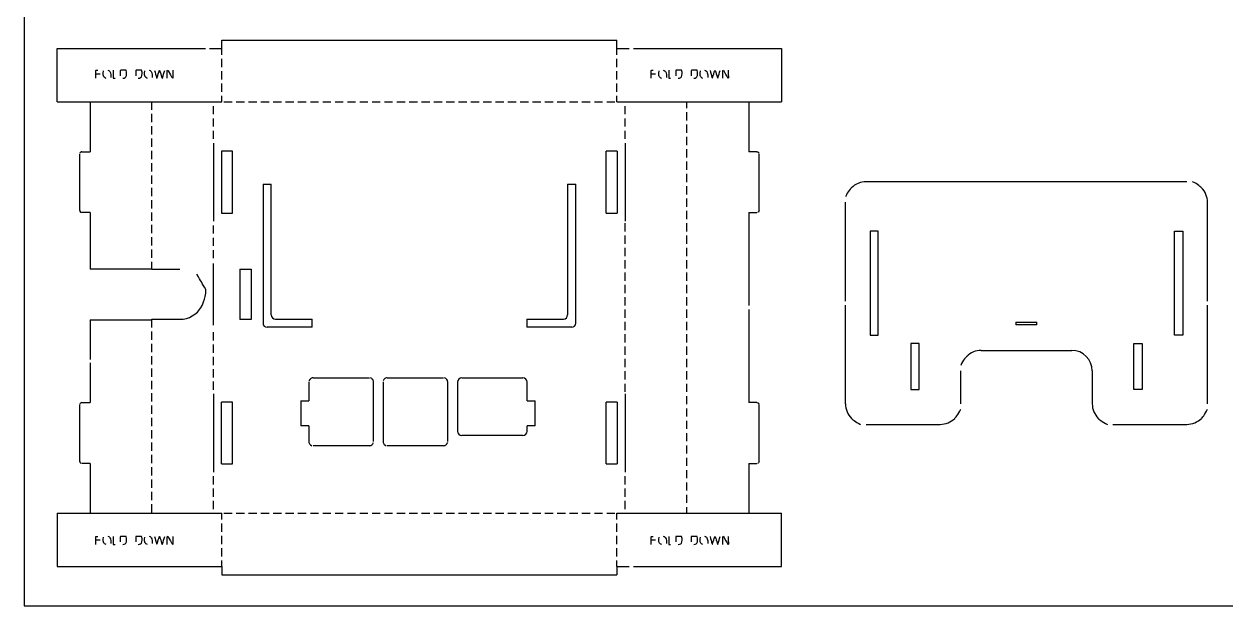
# Model space of a CAD drawing. Extents: x 13 to 1284, y 8 to 852.
# Drawn here: x 13 to 841, y 8 to 409 of the extents above; entities that cross this region are included whole.
import ezdxf

# ---------------------------------------------------------------- set-up
doc = ezdxf.new("R2010")
doc.units = 0
doc.layers.add('Layer_2', color=7, linetype='CONTINUOUS')

msp = doc.modelspace()

# ---------------------------------------------------------------- linework, layer by layer
at = {"layer": 'Layer_2', "color": 1}
msp.add_lwpolyline([(13.025664, 7.539814), (1284.21456, 7.539814), (1284.21456, 852.43281), (13.025664, 852.43281), (13.025664, 7.539814), (13.025664, 7.539814), (13.025664, 7.539814), (13.025664, 7.539814), (13.025664, 7.539814), (13.025664, 7.539814), (13.025664, 7.539814)], close=True, dxfattribs=at)
for points in [[(149.285808, 391.78199), (149.285808, 397.479718)], [(149.285808, 397.479718), (421.3548, 397.479718)], [(421.3548, 391.796182), (421.3548, 397.479718)], [(35.899992, 391.78199), (137.947176, 391.78199)], [(35.899992, 354.960046), (35.899992, 391.78199)], [(140.781888, 391.78199), (149.285808, 391.78199)], [(149.285808, 387.544286), (149.285808, 391.78199)], [(421.3548, 387.544286), (421.3548, 391.78199)], [(421.3548, 391.78199), (429.85872, 391.78199)], [(432.69336, 391.78199), (534.740616, 391.78199)], [(534.740616, 391.78199), (534.740616, 354.960046)], [(149.285808, 379.040374), (149.285808, 384.709654)], [(421.3548, 379.040374), (421.3548, 384.709654)], [(111.663216, 371.351846), (111.621856, 376.353614)], [(149.285808, 370.53631), (149.285808, 376.20559)], [(421.3548, 370.53631), (421.3548, 376.20559)], [(494.23752, 371.351846), (494.19616, 376.353614)], [(149.285808, 362.03239), (149.285808, 367.701662)], [(421.3548, 362.03239), (421.3548, 367.701662)], [(149.285808, 354.960046), (149.285808, 359.197742)], [(421.3548, 354.960046), (421.3548, 359.197742)], [(35.899992, 354.960046), (149.285808, 354.960046)], [(58.492152, 354.960046), (58.492152, 320.660758)], [(101.011752, 349.65523), (101.011752, 354.960046)], [(101.096496, 354.960046), (101.068416, 354.960046)], [(143.58816, 346.456054), (143.58816, 352.125398)], [(150.67476, 354.960046), (156.34404, 354.960046)], [(159.17868, 354.960046), (164.84796, 354.960046)], [(167.682672, 354.960046), (173.351952, 354.960046)], [(176.186592, 354.960046), (181.855872, 354.960046)], [(184.690512, 354.960046), (190.359792, 354.960046)], [(193.194432, 354.960046), (198.863712, 354.960046)], [(201.698352, 354.960046), (207.367704, 354.960046)], [(210.202344, 354.960046), (215.871624, 354.960046)], [(218.706264, 354.960046), (224.375544, 354.960046)], [(227.210184, 354.960046), (232.879464, 354.960046)], [(235.714104, 354.960046), (241.383456, 354.960046)], [(244.218096, 354.960046), (249.887376, 354.960046)], [(252.722016, 354.960046), (258.391296, 354.960046)], [(261.225936, 354.960046), (266.895216, 354.960046)], [(269.729856, 354.960046), (275.399208, 354.960046)], [(278.233848, 354.960046), (283.903128, 354.960046)], [(286.737768, 354.960046), (292.407048, 354.960046)], [(295.241688, 354.960046), (300.910968, 354.960046)], [(303.745608, 354.960046), (309.414888, 354.960046)], [(312.2496, 354.960046), (317.91888, 354.960046)], [(320.75352, 354.960046), (326.4228, 354.960046)], [(329.25744, 354.960046), (334.92672, 354.960046)], [(337.76136, 354.960046), (343.43064, 354.960046)], [(346.265352, 354.960046), (351.934632, 354.960046)], [(354.769272, 354.960046), (360.438552, 354.960046)], [(363.273192, 354.960046), (368.942472, 354.960046)], [(371.777112, 354.960046), (377.446392, 354.960046)], [(380.281032, 354.960046), (385.950384, 354.960046)], [(388.785024, 354.960046), (394.454304, 354.960046)], [(397.288944, 354.960046), (402.958224, 354.960046)], [(405.792864, 354.960046), (411.462144, 354.960046)], [(414.296784, 354.960046), (419.966136, 354.960046)], [(421.3548, 354.960046), (534.740616, 354.960046)], [(427.052736, 346.456054), (427.052736, 352.125398)], [(469.515744, 354.960046), (469.544144, 354.960046)], [(469.600488, 350.708006), (469.600488, 354.960046)], [(469.600488, 342.204094), (469.600488, 347.873374)], [(512.12016, 354.960046), (512.12016, 320.660758)], [(101.011752, 341.151302), (101.011752, 346.820582)], [(143.58816, 337.952126), (143.58816, 343.621406)], [(427.052736, 337.952126), (427.052736, 343.621406)], [(101.011752, 332.647382), (101.011752, 338.31667)], [(143.58816, 329.448206), (143.58816, 335.117494)], [(427.052736, 329.448206), (427.052736, 335.117494)], [(469.600488, 333.700174), (469.600488, 339.369454)], [(101.011752, 324.14347), (101.011752, 329.81275)], [(143.58816, 326.613574), (143.58816, 272.755262)], [(427.052736, 326.613574), (427.052736, 272.755262)], [(469.600488, 325.196182), (469.600488, 330.865462)], [(51.405552, 280.125398), (51.405552, 319.243438)], [(52.8228, 320.660758), (58.492152, 320.660758)], [(101.011752, 315.639478), (101.011752, 321.308758)], [(156.683952, 278.424542), (156.683952, 320.944286), (149.030352, 320.944286), (149.030352, 278.424542), (156.683952, 278.424542)], [(421.610184, 320.944286), (413.956656, 320.944286)], [(413.956656, 278.424542), (413.956656, 320.944286)], [(421.610184, 320.944286), (421.610184, 278.424542)], [(469.600488, 316.692262), (469.600488, 322.361534)], [(517.78944, 320.660758), (512.12016, 320.660758)], [(519.20676, 280.125398), (519.20676, 319.243438)], [(101.011752, 307.135558), (101.011752, 312.80483)], [(469.600488, 308.188334), (469.600488, 313.857614)], [(101.011752, 298.63163), (101.011752, 304.30091)], [(177.603912, 298.26703), (183.273192, 298.26703)], [(177.603912, 298.26703), (177.603912, 202.476718)], [(183.273192, 208.146358), (183.273192, 298.26703)], [(387.367704, 298.26703), (393.036984, 298.26703)], [(387.367704, 298.26703), (387.367704, 208.146358)], [(393.036984, 202.476718), (393.036984, 298.26703)], [(469.600488, 299.684414), (469.600488, 305.353702)], [(813.91, 299.960686), (592.921008, 299.960686)], [(101.011752, 290.12771), (101.011752, 295.796998)], [(469.600488, 291.180502), (469.600488, 296.849782)], [(101.011752, 281.623726), (101.011752, 287.293078)], [(469.600488, 282.67651), (469.600488, 288.34579)], [(578.747736, 217.755982), (578.747736, 285.787406)], [(828.0832, 217.755982), (828.0832, 285.787406)], [(58.492152, 278.708006), (52.8228, 278.708006)], [(58.492152, 278.708006), (58.492152, 239.82319)], [(101.011752, 273.119806), (101.011752, 278.789086)], [(413.956656, 278.424542), (421.610184, 278.424542)], [(469.600488, 274.17259), (469.600488, 279.841862)], [(512.12016, 278.708006), (512.12016, 214.64507)], [(512.12016, 278.708006), (517.78944, 278.708006)], [(101.011752, 264.615886), (101.011752, 270.285166)], [(143.58816, 264.25127), (143.58816, 269.920558)], [(427.052736, 265.668662), (427.052736, 271.337942)], [(469.600488, 265.668662), (469.600488, 271.337942)], [(601.368192, 265.944926), (595.698912, 265.944926)], [(595.698912, 265.944926), (595.698912, 194.249134)], [(601.368192, 194.249134), (601.368192, 265.944926)], [(811.13208, 265.944926), (811.13208, 194.249134), (805.46272, 194.249134), (805.46272, 265.944926), (811.13208, 265.944926)], [(101.011752, 256.111966), (101.011752, 261.781238)], [(143.58816, 255.747358), (143.58816, 261.416638)], [(427.052736, 257.164742), (427.052736, 262.83403)], [(469.600488, 257.164742), (469.600488, 262.83403)], [(101.011752, 247.608038), (101.011752, 253.277318)], [(143.58816, 247.243438), (143.58816, 252.912718)], [(427.052736, 248.660758), (427.052736, 254.33011)], [(469.600488, 248.660758), (469.600488, 254.33011)], [(101.011752, 239.468878), (101.011752, 244.773406)], [(143.58816, 201.059686), (143.58816, 243.579358)], [(427.052736, 240.156838), (427.052736, 245.826118)], [(469.600488, 240.156838), (469.600488, 245.826118)], [(101.011752, 239.82319), (58.492152, 239.82319)], [(120.34404, 239.469166), (101.011752, 239.468878)], [(161.65872, 239.610566), (161.65872, 205.027958)], [(161.65872, 239.610566), (169.454304, 239.610566)], [(169.454304, 239.610566), (169.454304, 205.027958)], [(427.052736, 231.652918), (427.052736, 237.322198)], [(469.600488, 231.652918), (469.600488, 237.322198)], [(427.052736, 223.148998), (427.052736, 228.81827)], [(469.600488, 223.148998), (469.600488, 228.81827)], [(427.052736, 214.64507), (427.052736, 220.31435)], [(469.600488, 214.64507), (469.600488, 220.31435)], [(427.052736, 206.141078), (427.052736, 211.810438)], [(469.600488, 206.141078), (469.600488, 211.810438)], [(512.12016, 211.810438), (512.12016, 147.747358)], [(578.747736, 146.889838), (578.747736, 214.921334)], [(828.0832, 146.889838), (828.0832, 214.921334)], [(58.52052, 204.815638), (58.52052, 177.521942)], [(58.52052, 204.815638), (101.011752, 204.815638)], [(101.011752, 205.189238), (120.34404, 205.170038)], [(101.011752, 199.519958), (101.011752, 205.189238)], [(169.454304, 205.027958), (161.65872, 205.027958)], [(211.373568, 199.642078), (180.438552, 199.642078)], [(186.107832, 205.31135), (211.373568, 205.31135)], [(211.373568, 199.642078), (211.373568, 205.31135)], [(359.266968, 205.31135), (384.533064, 205.31135)], [(359.266968, 205.31135), (359.266968, 199.642078)], [(390.202344, 199.642078), (359.266968, 199.642078)], [(427.052736, 197.637166), (427.052736, 203.306446)], [(469.600488, 197.637166), (469.600488, 203.306446)], [(696.187152, 203.285126), (710.643816, 203.285126)], [(696.187152, 203.285126), (696.187152, 201.300878)], [(710.643816, 201.300878), (696.187152, 201.300878)], [(710.643816, 201.300878), (710.643816, 203.285126)], [(101.011752, 191.016038), (101.011752, 196.685326)], [(143.58816, 190.550494), (143.58816, 196.219846)], [(427.052736, 189.133246), (427.052736, 194.802526)], [(469.600488, 189.133246), (469.600488, 194.802526)], [(595.698912, 194.249134), (601.368192, 194.249134)], [(101.011752, 182.512046), (101.011752, 188.181406)], [(143.58816, 182.046574), (143.58816, 187.715854)], [(427.052736, 180.629326), (427.052736, 186.298598)], [(469.600488, 180.629326), (469.600488, 186.298598)], [(623.799648, 188.579854), (623.799648, 156.81107)], [(629.468928, 188.579854), (623.799648, 188.579854)], [(629.468928, 156.81107), (629.468928, 188.579854)], [(672.291072, 183.74023), (734.539896, 183.74023)], [(777.36204, 156.81107), (777.36204, 188.579854), (783.03132, 188.579854), (783.03132, 156.81107), (777.36204, 156.81107)], [(58.52052, 175.041038), (58.52052, 147.747358)], [(101.011752, 174.008134), (101.011752, 179.677414)], [(143.58816, 173.542654), (143.58816, 179.211926)], [(427.052736, 172.125398), (427.052736, 177.794678)], [(469.600488, 172.125398), (469.600488, 177.794678)], [(101.011752, 165.504214), (101.011752, 171.173494)], [(143.58816, 165.038726), (143.58816, 170.708006)], [(427.052736, 163.621406), (427.052736, 169.290694)], [(469.600488, 163.621406), (469.600488, 169.290694)], [(658.1178, 146.889838), (658.1178, 169.566958)], [(748.713096, 169.566958), (748.713096, 146.889838)], [(101.011752, 157.000294), (101.011752, 162.669566)], [(143.58816, 156.534806), (143.58816, 162.204094)], [(209.218104, 161.977294), (209.218104, 148.881206)], [(212.052816, 164.811926), (250.887456, 164.811926)], [(253.722096, 120.875006), (253.722096, 161.977294)], [(260.278632, 161.977294), (260.278632, 120.875006)], [(263.113272, 164.811926), (301.947912, 164.811926)], [(304.782552, 120.875006), (304.782552, 161.977294)], [(311.619168, 161.920558), (311.619168, 127.90487)], [(314.453808, 164.755262), (356.63328, 164.755262)], [(359.467992, 148.881206), (359.467992, 161.920558)], [(427.052736, 155.117494), (427.052736, 160.786774)], [(469.600488, 155.117494), (469.600488, 160.786774)], [(101.011752, 148.496366), (101.011752, 154.165646)], [(143.58816, 153.700174), (143.58816, 99.841862)], [(427.052736, 153.700174), (427.052736, 99.841862)], [(469.600488, 146.613574), (469.600488, 152.282854)], [(623.799648, 156.81107), (629.468928, 156.81107)], [(51.43392, 107.211926), (51.43392, 146.33011)], [(52.851168, 147.747358), (58.52052, 147.747358)], [(101.011752, 139.992302), (101.011752, 145.66159)], [(156.683952, 105.511142), (156.683952, 148.030814), (149.030352, 148.030814)], [(149.030352, 105.511142), (149.030352, 148.030814)], [(203.750136, 148.881206), (203.750136, 131.788334)], [(203.750136, 148.881206), (209.218104, 148.881206)], [(359.467992, 148.881206), (364.93596, 148.881206)], [(364.93596, 131.788334), (364.93596, 148.881206)], [(421.610184, 148.030814), (413.956656, 148.030814)], [(413.956656, 105.511142), (413.956656, 148.030814)], [(421.610184, 148.030814), (421.610184, 105.511142)], [(469.600488, 138.109654), (469.600488, 143.778934)], [(517.78944, 147.747358), (512.12016, 147.747358)], [(519.20676, 107.211926), (519.20676, 146.33011)], [(101.011752, 131.48839), (101.011752, 137.15767)], [(469.600488, 129.60559), (469.600488, 135.275006)], [(592.921008, 132.716638), (643.9446, 132.716638)], [(762.886368, 132.716638), (813.91, 132.716638)], [(101.011752, 122.98447), (101.011752, 128.65375)], [(209.218104, 131.788334), (203.750136, 131.788334)], [(209.218104, 131.788334), (209.218104, 120.875006)], [(356.63328, 125.070238), (314.453808, 125.070238)], [(359.467992, 127.90487), (359.467992, 131.788334)], [(364.93596, 131.788334), (359.467992, 131.788334)], [(469.600488, 121.101662), (469.600488, 126.770942)], [(101.011752, 114.48055), (101.011752, 120.149822)], [(250.887456, 118.040374), (212.052816, 118.040374)], [(301.947912, 118.040374), (263.113272, 118.040374)], [(469.600488, 112.597742), (469.600488, 118.26703)], [(101.011752, 105.97655), (101.011752, 111.645902)], [(469.600488, 104.09383), (469.600488, 109.76311)], [(58.52052, 105.794678), (52.851168, 105.794678)], [(58.52052, 105.794678), (58.52052, 71.495462)], [(101.011752, 97.47263), (101.011752, 103.141918)], [(149.030352, 105.511142), (156.683952, 105.511142)], [(413.956656, 105.511142), (421.610184, 105.511142)], [(469.600488, 95.58991), (469.600488, 101.25919)], [(512.091792, 105.794678), (512.091792, 71.495462)], [(512.091792, 105.794678), (517.78944, 105.794678)], [(101.011752, 88.96871), (101.011752, 94.637998)], [(143.58816, 91.337942), (143.58816, 97.00723)], [(427.052736, 91.337942), (427.052736, 97.00723)], [(469.600488, 87.085918), (469.600488, 92.755262)], [(101.011752, 80.464798), (101.011752, 86.134078)], [(143.58816, 82.83403), (143.58816, 88.50331)], [(427.052736, 82.83403), (427.052736, 88.50331)], [(469.600488, 78.58199), (469.600488, 84.25127)], [(101.011752, 71.960878), (101.011752, 77.630158)], [(143.58816, 74.33011), (143.58816, 79.99939)], [(427.052736, 74.33011), (427.052736, 79.99939)], [(469.600488, 71.495462), (469.600488, 75.747358)], [(35.899992, 71.495462), (149.285808, 71.495462)], [(35.899992, 71.495462), (35.899992, 34.673334), (149.285808, 34.673334)], [(143.559792, 71.495462), (143.588272, 71.495462)], [(149.285808, 67.257614), (149.285808, 71.495462)], [(150.67476, 71.495462), (156.34404, 71.495462)], [(159.17868, 71.495462), (164.84796, 71.495462)], [(167.682672, 71.495462), (173.351952, 71.495462)], [(176.186592, 71.495462), (181.855872, 71.495462)], [(184.690512, 71.495462), (190.359792, 71.495462)], [(193.194432, 71.495462), (198.863712, 71.495462)], [(201.698352, 71.495462), (207.367704, 71.495462)], [(210.202344, 71.495462), (215.871624, 71.495462)], [(218.706264, 71.495462), (224.375544, 71.495462)], [(227.210184, 71.495462), (232.879464, 71.495462)], [(235.714104, 71.495462), (241.383456, 71.495462)], [(244.218096, 71.495462), (249.887376, 71.495462)], [(252.722016, 71.495462), (258.391296, 71.495462)], [(261.225936, 71.495462), (266.895216, 71.495462)], [(269.729856, 71.495462), (275.399208, 71.495462)], [(278.233848, 71.495462), (283.903128, 71.495462)], [(286.737768, 71.495462), (292.407048, 71.495462)], [(295.241688, 71.495462), (300.910968, 71.495462)], [(303.745608, 71.495462), (309.414888, 71.495462)], [(312.2496, 71.495462), (317.91888, 71.495462)], [(320.75352, 71.495462), (326.4228, 71.495462)], [(329.25744, 71.495462), (334.92672, 71.495462)], [(337.76136, 71.495462), (343.43064, 71.495462)], [(346.265352, 71.495462), (351.934632, 71.495462)], [(354.769272, 71.495462), (360.438552, 71.495462)], [(363.273192, 71.495462), (368.942472, 71.495462)], [(371.777112, 71.495462), (377.446392, 71.495462)], [(380.281032, 71.495462), (385.950384, 71.495462)], [(388.785024, 71.495462), (394.454304, 71.495462)], [(397.288944, 71.495462), (402.958224, 71.495462)], [(405.792864, 71.495462), (411.462144, 71.495462)], [(414.296784, 71.495462), (419.966136, 71.495462)], [(421.3548, 71.495462), (534.740616, 71.495462)], [(421.3548, 67.257614), (421.3548, 71.495462)], [(427.052736, 71.495462), (427.024336, 71.495462)], [(427.038552, 71.495462), (427.066952, 71.495462)], [(534.740616, 34.673334), (534.740616, 71.495462)], [(149.285808, 58.753702), (149.285808, 64.422982)], [(421.3548, 58.753702), (421.3548, 64.422982)], [(111.663216, 50.00959), (111.621856, 55.01135)], [(149.285808, 50.249782), (149.285808, 55.919062)], [(421.3548, 50.249782), (421.3548, 55.919062)], [(494.23752, 50.00959), (494.19616, 55.01135)], [(149.285808, 41.745814), (149.285808, 47.415134)], [(421.3548, 41.745814), (421.3548, 47.415134)], [(149.285808, 34.673334), (149.285808, 38.911174)], [(149.285808, 34.673334), (149.285808, 28.975734)], [(421.3548, 34.673334), (421.3548, 38.911174)], [(421.3548, 34.673334), (429.85872, 34.673334)], [(421.3548, 34.659174), (421.3548, 28.975734)], [(432.69336, 34.673334), (534.740616, 34.673334)], [(149.285808, 28.975734), (421.3548, 28.975734)]]:
    msp.add_lwpolyline(points, dxfattribs=at)
for points in [[(62.462952, 376.651262), (62.462952, 376.651262), (62.462952, 376.86899), (62.609472, 376.854526)], [(62.468568, 371.30735), (62.466888, 373.08863), (62.464568, 374.869918), (62.462968, 376.651262)], [(62.609544, 376.854526), (62.787024, 376.854526), (62.787024, 376.854526), (63.812592, 376.854526)], [(65.424312, 374.141782), (64.545264, 374.141494), (63.666144, 374.141494), (62.78688, 374.141782)], [(67.835736, 372.746854), (67.835736, 372.746854), (67.237848, 374.177998), (67.864608, 376.367222)], [(69.614136, 371.246438), (68.838264, 371.439766), (68.146344, 372.00295), (67.835736, 372.746854)], [(70.730928, 376.915718), (71.218872, 376.809662), (71.656488, 376.602238), (71.987256, 376.21783)], [(71.987328, 376.21783), (71.987328, 376.21783), (73.28052, 374.714902), (72.837432, 371.890486)], [(74.467944, 376.868414), (74.467944, 375.150574), (74.467944, 373.43279), (74.467944, 371.71495)], [(79.6392, 376.82767), (79.270128, 376.82767), (79.32708, 376.638878), (79.32708, 376.334974)], [(79.32708, 376.334974), (79.32708, 376.334974), (79.32708, 374.708206), (79.32708, 373.081366)], [(80.74152, 376.817294), (80.190144, 376.825294), (79.6392, 376.827694), (79.6392, 376.827694)], [(83.338344, 376.793326), (81.292536, 376.812446), (81.292536, 376.812446), (80.74152, 376.817326)], [(81.05472, 371.333998), (82.382184, 371.333998), (83.22264, 371.793566), (83.527128, 373.122406)], [(83.527128, 373.122406), (83.527128, 373.122406), (83.939832, 374.924134), (83.338344, 376.793326)], [(90.29196, 376.82767), (89.922888, 376.82767), (89.979912, 376.638878), (89.979912, 376.334974)], [(89.979912, 376.334974), (89.979912, 376.334974), (89.979912, 374.708206), (89.979912, 373.081366)], [(91.394352, 376.817294), (90.843336, 376.825294), (90.29196, 376.827694), (90.29196, 376.827694)], [(93.991176, 376.793326), (91.94544, 376.812446), (91.94544, 376.812446), (91.394352, 376.817326)], [(91.707624, 371.333998), (93.035088, 371.333998), (93.875544, 371.793566), (94.17996, 373.122406)], [(94.17996, 373.122406), (94.17996, 373.122406), (94.592736, 374.924134), (93.991176, 376.793326)], [(96.267744, 372.746854), (96.267744, 372.746854), (95.669856, 374.177998), (96.296864, 376.367222)], [(98.046144, 371.246438), (97.270344, 371.439766), (96.578352, 372.00295), (96.267744, 372.746854)], [(99.163008, 376.915718), (99.65088, 376.809662), (100.088496, 376.602238), (100.419336, 376.21783)], [(100.419336, 376.21783), (100.419336, 376.21783), (101.712528, 374.714902), (101.269728, 371.890486)], [(102.892824, 376.713046), (103.369896, 375.030694), (103.84668, 373.348342), (104.323752, 371.665918)], [(104.498928, 371.394406), (104.592816, 371.680958), (104.592816, 371.680958), (105.113232, 373.272662)], [(105.113232, 373.272662), (105.633936, 374.864014), (106.154352, 376.455358), (106.154352, 376.455358)], [(106.154352, 376.455358), (106.272576, 376.817366), (106.359336, 376.763006), (106.467048, 376.440158)], [(106.467048, 376.440166), (106.467048, 376.440166), (106.999416, 374.848598), (107.531424, 373.257182)], [(107.531424, 373.257182), (108.063792, 371.665774), (108.063792, 371.665774), (108.16272, 371.369854)], [(108.351504, 371.65051), (108.860904, 373.35331), (109.370592, 375.055742), (109.879992, 376.758254)], [(111.621888, 376.353614), (111.621888, 376.353614), (111.617088, 376.953166), (112.0842, 376.93531)], [(112.0842, 376.93531), (112.39344, 376.383718), (112.39344, 376.383718), (112.39344, 376.383718)], [(112.39344, 376.383718), (114.976368, 371.778526), (114.976368, 371.778526), (114.976368, 371.778526)], [(115.747992, 371.808902), (115.747992, 371.808902), (115.747992, 371.808902), (115.706632, 376.810598)], [(445.037184, 376.651262), (445.037184, 376.651262), (445.037184, 376.86899), (445.183776, 376.854526)], [(445.0428, 371.30735), (445.0412, 373.08863), (445.0388, 374.869918), (445.0372, 376.651262)], [(445.183776, 376.854526), (445.361184, 376.854526), (445.361184, 376.854526), (446.386752, 376.854526)], [(447.998472, 374.141782), (447.119424, 374.141494), (446.240448, 374.141494), (445.361112, 374.141782)], [(450.409896, 372.746854), (450.409896, 372.746854), (449.81208, 374.177998), (450.438856, 376.367222)], [(452.188368, 371.246438), (451.412496, 371.439766), (450.720576, 372.00295), (450.409896, 372.746854)], [(453.305232, 376.915718), (453.793032, 376.809662), (454.23072, 376.602238), (454.56156, 376.21783)], [(454.56156, 376.21783), (454.56156, 376.21783), (455.85468, 374.714902), (455.411664, 371.890486)], [(457.042104, 376.868414), (457.042104, 375.150574), (457.042104, 373.43279), (457.042104, 371.71495)], [(462.21336, 376.82767), (461.844288, 376.82767), (461.901312, 376.638878), (461.901312, 376.334974)], [(461.901312, 376.334974), (461.901312, 376.334974), (461.901312, 374.708206), (461.901312, 373.081366)], [(463.315752, 376.817294), (462.764448, 376.825294), (462.21336, 376.827694), (462.21336, 376.827694)], [(465.912576, 376.793326), (463.86684, 376.812446), (463.86684, 376.812446), (463.315752, 376.817326)], [(463.629024, 371.333998), (464.956488, 371.333998), (465.796944, 371.793566), (466.10136, 373.122406)], [(466.10136, 373.122406), (466.10136, 373.122406), (466.514136, 374.924134), (465.912576, 376.793326)], [(472.866264, 376.82767), (472.497192, 376.82767), (472.554144, 376.638878), (472.554144, 376.334974)], [(472.554144, 376.334974), (472.554144, 376.334974), (472.554144, 374.708206), (472.554144, 373.081366)], [(473.968656, 376.817294), (473.417568, 376.825294), (472.866264, 376.827694), (472.866264, 376.827694)], [(476.56548, 376.793326), (474.519744, 376.812446), (474.519744, 376.812446), (473.968656, 376.817326)], [(474.281856, 371.333998), (475.60932, 371.333998), (476.449848, 371.793566), (476.754264, 373.122406)], [(476.754264, 373.122406), (476.754264, 373.122406), (477.166968, 374.924134), (476.56548, 376.793326)], [(478.841976, 372.746854), (478.841976, 372.746854), (478.24416, 374.177998), (478.871176, 376.367222)], [(480.620448, 371.246438), (479.844576, 371.439766), (479.152656, 372.00295), (478.841976, 372.746854)], [(481.737312, 376.915718), (482.225112, 376.809662), (482.6628, 376.602238), (482.993568, 376.21783)], [(482.993568, 376.21783), (482.993568, 376.21783), (484.28676, 374.714902), (483.84396, 371.890486)], [(485.467128, 376.713046), (485.9442, 375.030694), (486.420984, 373.348342), (486.898056, 371.665918)], [(487.073232, 371.394406), (487.167048, 371.680958), (487.167048, 371.680958), (487.687464, 373.272662)], [(487.687464, 373.272662), (488.20824, 374.864014), (488.728656, 376.455358), (488.728656, 376.455358)], [(488.728656, 376.455358), (488.84688, 376.817366), (488.933568, 376.763006), (489.041352, 376.440158)], [(489.041352, 376.440166), (489.041352, 376.440166), (489.573648, 374.848598), (490.105728, 373.257182)], [(490.105728, 373.257182), (490.638096, 371.665774), (490.638096, 371.665774), (490.737024, 371.369854)], [(490.925808, 371.65051), (491.435208, 373.35331), (491.944824, 375.055742), (492.454224, 376.758254)], [(494.19612, 376.353614), (494.19612, 376.353614), (494.19132, 376.953166), (494.658504, 376.93531)], [(494.658504, 376.93531), (494.967744, 376.383718), (494.967744, 376.383718), (494.967744, 376.383718)], [(494.967744, 376.383718), (497.550672, 371.778526), (497.550672, 371.778526), (497.550672, 371.778526)], [(498.322224, 371.808902), (498.322224, 371.808902), (498.322224, 371.808902), (498.280864, 376.810598)], [(74.467944, 371.71495), (74.467944, 371.71495), (74.467944, 371.461862), (74.444976, 371.291222)], [(74.444976, 371.291222), (74.738088, 371.291222), (74.738088, 371.291222), (75.683664, 371.302422)], [(104.323752, 371.665918), (104.323752, 371.665918), (104.424696, 371.310238), (104.498928, 371.394406)], [(108.16272, 371.369854), (108.23808, 371.272078), (108.351504, 371.65051), (108.351504, 371.65051)], [(114.976368, 371.778526), (115.28568, 371.226934), (115.752816, 371.209078), (115.747992, 371.808926)], [(457.019208, 371.291222), (457.312248, 371.291222), (457.312248, 371.291222), (458.257896, 371.302422)], [(457.042104, 371.71495), (457.042104, 371.71495), (457.042104, 371.461862), (457.019304, 371.291222)], [(486.898056, 371.665918), (486.898056, 371.665918), (486.998928, 371.310238), (487.073232, 371.394406)], [(490.737024, 371.369854), (490.812304, 371.272078), (490.925808, 371.65051), (490.925808, 371.65051)], [(497.550672, 371.778526), (497.859912, 371.226934), (498.327048, 371.209078), (498.322224, 371.808926)], [(51.82056, 320.245462), (51.82056, 320.245462), (51.554664, 319.979854), (51.405552, 319.619278)], [(52.8228, 320.660758), (52.446888, 320.660758), (52.086384, 320.51135), (51.82056, 320.245462)], [(517.78944, 320.660758), (518.165352, 320.660758), (518.525856, 320.51135), (518.791752, 320.245462)], [(518.791752, 320.245462), (518.791752, 320.245462), (519.057648, 319.979854), (519.20676, 319.619278)], [(592.921008, 299.960686), (589.16196, 299.960686), (585.556848, 298.467406), (582.898896, 295.809662)], [(823.93192, 295.809662), (823.93192, 295.809662), (821.27384, 298.467406), (817.66904, 299.960686)], [(582.898896, 295.809662), (582.898896, 295.809662), (580.241088, 293.151574), (578.747736, 289.546462)], [(828.0832, 285.787406), (828.0832, 289.546462), (826.58992, 293.151574), (823.93192, 295.809662)], [(51.405552, 280.125398), (51.405552, 279.749494), (51.554952, 279.38891), (51.820848, 279.12295)], [(51.820848, 279.12295), (51.820848, 279.12295), (52.086384, 278.857126), (52.44696, 278.708006)], [(518.791464, 279.12295), (518.791464, 279.12295), (518.525856, 278.857126), (518.165352, 278.708006)], [(519.20676, 280.125398), (519.20676, 279.749494), (519.05736, 279.38891), (518.791464, 279.12295)], [(138.259296, 225.588214), (135.195912, 230.894318), (135.195912, 230.894318), (132.132528, 236.200294)], [(135.195912, 213.74471), (135.195912, 213.74471), (138.259296, 219.050686), (138.259296, 225.588214)], [(120.34404, 205.16995), (126.47088, 205.16995), (132.132528, 208.438606), (135.195912, 213.74471)], [(183.273192, 208.146358), (183.273192, 206.580718), (184.542264, 205.31171), (186.107832, 205.31135)], [(384.533064, 205.31135), (386.098344, 205.31171), (387.367416, 206.580718), (387.367704, 208.146358)], [(177.603912, 202.476718), (177.603912, 200.91143), (178.872984, 199.642438), (180.438552, 199.642078)], [(390.202344, 199.642078), (391.767624, 199.642438), (393.036696, 200.91143), (393.036984, 202.476718)], [(672.291072, 183.74023), (668.532096, 183.74023), (664.926912, 182.246942), (662.26896, 179.589206)], [(748.713096, 169.566958), (748.713096, 177.394502), (742.36752, 183.74023), (734.539896, 183.74023)], [(662.26896, 179.589206), (662.26896, 179.589206), (659.611152, 176.931118), (658.1178, 173.326006)], [(210.048408, 163.981702), (210.048408, 163.981702), (209.516904, 163.45019), (209.218104, 162.729038)], [(212.052816, 164.811926), (211.301064, 164.811926), (210.579912, 164.513486), (210.048408, 163.981702)], [(252.891792, 163.981702), (252.891792, 163.981702), (252.360288, 164.513486), (251.639208, 164.811926)], [(253.722096, 161.977294), (253.722096, 162.729038), (253.423296, 163.45019), (252.891792, 163.981702)], [(261.108864, 163.981702), (261.108864, 163.981702), (260.577072, 163.45019), (260.278632, 162.729038)], [(263.113272, 164.811926), (262.36152, 164.811926), (261.640368, 164.513486), (261.108864, 163.981702)], [(303.952248, 163.981702), (303.952248, 163.981702), (303.420816, 164.513486), (302.699664, 164.811926)], [(304.782552, 161.977294), (304.782552, 162.729038), (304.483752, 163.45019), (303.952248, 163.981702)], [(314.453808, 164.755262), (312.88824, 164.755262), (311.619168, 163.486198), (311.619168, 161.920558)], [(359.467992, 161.920558), (359.467992, 163.486198), (358.19892, 164.755262), (356.63328, 164.755262)], [(51.848784, 147.332134), (51.848784, 147.332134), (51.58296, 147.066526), (51.43392, 146.70595)], [(52.851168, 147.747358), (52.475256, 147.747358), (52.114752, 147.598022), (51.848784, 147.332134)], [(517.78944, 147.747358), (518.165352, 147.747358), (518.525856, 147.598022), (518.791752, 147.332134)], [(518.791752, 147.332134), (518.791752, 147.332134), (519.057648, 147.066526), (519.20676, 146.70595)], [(578.747736, 146.889838), (578.747736, 143.13079), (580.241088, 139.525966), (582.898896, 136.86787)], [(653.966568, 136.86787), (653.966568, 136.86787), (656.62452, 139.525966), (658.1178, 143.13079)], [(748.713096, 146.889838), (748.713096, 143.13079), (750.206448, 139.525966), (752.864256, 136.86787)], [(823.93192, 136.86787), (823.93192, 136.86787), (826.58992, 139.525966), (828.0832, 143.13079)], [(582.898896, 136.86787), (582.898896, 136.86787), (585.556848, 134.20991), (589.16196, 132.716638)], [(643.9446, 132.716638), (647.703648, 132.716638), (651.308472, 134.20991), (653.966568, 136.86787)], [(752.864256, 136.86787), (752.864256, 136.86787), (755.522208, 134.20991), (759.12732, 132.716638)], [(813.91, 132.716638), (817.66904, 132.716638), (821.27384, 134.20991), (823.93192, 136.86787)], [(311.619168, 127.90487), (311.619168, 126.339302), (312.88824, 125.070238), (314.453808, 125.070238)], [(356.63328, 125.070238), (358.19892, 125.070238), (359.467992, 126.339518), (359.467992, 127.90487)], [(209.218104, 120.875006), (209.218104, 120.12319), (209.516616, 119.402318), (210.048408, 118.870606)], [(210.048408, 118.870606), (210.048408, 118.870606), (210.579912, 118.339022), (211.301064, 118.040374)], [(250.887456, 118.040374), (251.639208, 118.040374), (252.360288, 118.339022), (252.891792, 118.870606)], [(252.891792, 118.870606), (252.891792, 118.870606), (253.423296, 119.402318), (253.722096, 120.12319)], [(260.278632, 120.875006), (260.278632, 120.12319), (260.577072, 119.402318), (261.108864, 118.870606)], [(261.108864, 118.870606), (261.108864, 118.870606), (261.640368, 118.339022), (262.36152, 118.040374)], [(301.947912, 118.040374), (302.699664, 118.040374), (303.420816, 118.339022), (303.952248, 118.870606)], [(303.952248, 118.870606), (303.952248, 118.870606), (304.483752, 119.402318), (304.782552, 120.12319)], [(51.43392, 107.211926), (51.43392, 106.836094), (51.583248, 106.47551), (51.849144, 106.209622)], [(51.849144, 106.209622), (51.849144, 106.209622), (52.114752, 105.943726), (52.475328, 105.794678)], [(518.791464, 106.209622), (518.791464, 106.209622), (518.525856, 105.943726), (518.165352, 105.794678)], [(519.20676, 107.211926), (519.20676, 106.836094), (519.05736, 106.47551), (518.791464, 106.209622)], [(62.462952, 55.309078), (62.462952, 55.309078), (62.462952, 55.526734), (62.609472, 55.512254)], [(62.468568, 49.965166), (62.466888, 51.746438), (62.464568, 53.527726), (62.462968, 55.309078)], [(62.609544, 55.512254), (62.787024, 55.512254), (62.787024, 55.512254), (63.812592, 55.512254)], [(65.424312, 52.79951), (64.545264, 52.799222), (63.666144, 52.799222), (62.78688, 52.79951)], [(67.835736, 51.404582), (67.835736, 51.404582), (67.237848, 52.835806), (67.864608, 55.024966)], [(69.614136, 49.904182), (68.838264, 50.097574), (68.146344, 50.660758), (67.835736, 51.404582)], [(70.730928, 55.573454), (71.218872, 55.467478), (71.656488, 55.260046), (71.987256, 54.875638)], [(71.987328, 54.875638), (71.987328, 54.875638), (73.28052, 53.37263), (72.837432, 50.548294)], [(74.467944, 50.372758), (74.467944, 50.372758), (74.467944, 50.119598), (74.444976, 49.948958)], [(74.444976, 49.948958), (74.738088, 49.948958), (74.738088, 49.948958), (75.683664, 49.960158)], [(74.467944, 55.526158), (74.467944, 53.80831), (74.467944, 52.090606), (74.467944, 50.372758)], [(79.6392, 55.485478), (79.270128, 55.485478), (79.32708, 55.296694), (79.32708, 54.99271)], [(79.32708, 54.99271), (79.32708, 54.99271), (79.32708, 53.365934), (79.32708, 51.739166)], [(80.74152, 55.475038), (80.190144, 55.483038), (79.6392, 55.485518), (79.6392, 55.485518)], [(83.338344, 55.451054), (81.292536, 55.470254), (81.292536, 55.470254), (80.74152, 55.475054)], [(81.05472, 49.991798), (82.382184, 49.991798), (83.22264, 50.451302), (83.527128, 51.780214)], [(83.527128, 51.780214), (83.527128, 51.780214), (83.939832, 53.58187), (83.338344, 55.451054)], [(90.29196, 55.485478), (89.922888, 55.485478), (89.979912, 55.296694), (89.979912, 54.99271)], [(89.979912, 54.99271), (89.979912, 54.99271), (89.979912, 53.365934), (89.979912, 51.739166)], [(91.394352, 55.475038), (90.843336, 55.483038), (90.29196, 55.485518), (90.29196, 55.485518)], [(93.991176, 55.451054), (91.94544, 55.470254), (91.94544, 55.470254), (91.394352, 55.475054)], [(91.707624, 49.991798), (93.035088, 49.991798), (93.875544, 50.451302), (94.17996, 51.780214)], [(94.17996, 51.780214), (94.17996, 51.780214), (94.592736, 53.58187), (93.991176, 55.451054)], [(96.267744, 51.404582), (96.267744, 51.404582), (95.669856, 52.835806), (96.296864, 55.024966)], [(98.046144, 49.904182), (97.270344, 50.097574), (96.578352, 50.660758), (96.267744, 51.404582)], [(99.163008, 55.573454), (99.65088, 55.467478), (100.088496, 55.260046), (100.419336, 54.875638)], [(100.419336, 54.875638), (100.419336, 54.875638), (101.712528, 53.37263), (101.269728, 50.548294)], [(102.892824, 55.370854), (103.369896, 53.688502), (103.84668, 52.006078), (104.323752, 50.323726)], [(104.323752, 50.323726), (104.323752, 50.323726), (104.424696, 49.968046), (104.498928, 50.052206)], [(104.498928, 50.052206), (104.592816, 50.338766), (104.592816, 50.338766), (105.113232, 51.930406)], [(105.113232, 51.930406), (105.633936, 53.52175), (106.154352, 55.113158), (106.154352, 55.113158)], [(106.154352, 55.113158), (106.272576, 55.47511), (106.359336, 55.42075), (106.467048, 55.097958)], [(106.467048, 55.097974), (106.467048, 55.097974), (106.999416, 53.506342), (107.531424, 51.91499)], [(107.531424, 51.91499), (108.063792, 50.32351), (108.063792, 50.32351), (108.16272, 50.02759)], [(108.16272, 50.02759), (108.23808, 49.929886), (108.351504, 50.308246), (108.351504, 50.308246)], [(108.351504, 50.308246), (108.860904, 52.011046), (109.370592, 53.71355), (109.879992, 55.415998)], [(111.621888, 55.01135), (111.621888, 55.01135), (111.617088, 55.610902), (112.0842, 55.593046)], [(112.0842, 55.593046), (112.39344, 55.041454), (112.39344, 55.041454), (112.39344, 55.041454)], [(112.39344, 55.041454), (114.976368, 50.436262), (114.976368, 50.436262), (114.976368, 50.436262)], [(114.976368, 50.436262), (115.28568, 49.884662), (115.752816, 49.866814), (115.747992, 50.466662)], [(115.747992, 50.466646), (115.747992, 50.466646), (115.747992, 50.466646), (115.706632, 55.468342)], [(445.037184, 55.309078), (445.037184, 55.309078), (445.037184, 55.526734), (445.183776, 55.512254)], [(445.0428, 49.965166), (445.0412, 51.746438), (445.0388, 53.527726), (445.0372, 55.309078)], [(445.183776, 55.512254), (445.361184, 55.512254), (445.361184, 55.512254), (446.386752, 55.512254)], [(447.998472, 52.79951), (447.119424, 52.799222), (446.240448, 52.799222), (445.361112, 52.79951)], [(450.409896, 51.404582), (450.409896, 51.404582), (449.81208, 52.835806), (450.438856, 55.024966)], [(452.188368, 49.904182), (451.412496, 50.097574), (450.720576, 50.660758), (450.409896, 51.404582)], [(453.305232, 55.573454), (453.793032, 55.467478), (454.23072, 55.260046), (454.56156, 54.875638)], [(454.56156, 54.875638), (454.56156, 54.875638), (455.85468, 53.37263), (455.411664, 50.548294)], [(457.019208, 49.948958), (457.312248, 49.948958), (457.312248, 49.948958), (458.257896, 49.960158)], [(457.042104, 50.372758), (457.042104, 50.372758), (457.042104, 50.119598), (457.019304, 49.948958)], [(457.042104, 55.526158), (457.042104, 53.80831), (457.042104, 52.090606), (457.042104, 50.372758)], [(462.21336, 55.485478), (461.844288, 55.485478), (461.901312, 55.296694), (461.901312, 54.99271)], [(461.901312, 54.99271), (461.901312, 54.99271), (461.901312, 53.365934), (461.901312, 51.739166)], [(463.315752, 55.475038), (462.764448, 55.483038), (462.21336, 55.485518), (462.21336, 55.485518)], [(465.912576, 55.451054), (463.86684, 55.470254), (463.86684, 55.470254), (463.315752, 55.475054)], [(463.629024, 49.991798), (464.956488, 49.991798), (465.796944, 50.451302), (466.10136, 51.780214)], [(466.10136, 51.780214), (466.10136, 51.780214), (466.514136, 53.58187), (465.912576, 55.451054)], [(472.866264, 55.485478), (472.497192, 55.485478), (472.554144, 55.296694), (472.554144, 54.99271)], [(472.554144, 54.99271), (472.554144, 54.99271), (472.554144, 53.365934), (472.554144, 51.739166)], [(473.968656, 55.475038), (473.417568, 55.483038), (472.866264, 55.485518), (472.866264, 55.485518)], [(476.56548, 55.451054), (474.519744, 55.470254), (474.519744, 55.470254), (473.968656, 55.475054)], [(474.281856, 49.991798), (475.60932, 49.991798), (476.449848, 50.451302), (476.754264, 51.780214)], [(476.754264, 51.780214), (476.754264, 51.780214), (477.166968, 53.58187), (476.56548, 55.451054)], [(478.841976, 51.404582), (478.841976, 51.404582), (478.24416, 52.835806), (478.871176, 55.024966)], [(480.620448, 49.904182), (479.844576, 50.097574), (479.152656, 50.660758), (478.841976, 51.404582)], [(481.737312, 55.573454), (482.225112, 55.467478), (482.6628, 55.260046), (482.993568, 54.875638)], [(482.993568, 54.875638), (482.993568, 54.875638), (484.28676, 53.37263), (483.84396, 50.548294)], [(485.467128, 55.370854), (485.9442, 53.688502), (486.420984, 52.006078), (486.898056, 50.323726)], [(486.898056, 50.323726), (486.898056, 50.323726), (486.998928, 49.968046), (487.073232, 50.052206)], [(487.073232, 50.052206), (487.167048, 50.338766), (487.167048, 50.338766), (487.687464, 51.930406)], [(487.687464, 51.930406), (488.20824, 53.52175), (488.728656, 55.113158), (488.728656, 55.113158)], [(488.728656, 55.113158), (488.84688, 55.47511), (488.933568, 55.42075), (489.041352, 55.097958)], [(489.041352, 55.097974), (489.041352, 55.097974), (489.573648, 53.506342), (490.105728, 51.91499)], [(490.105728, 51.91499), (490.638096, 50.32351), (490.638096, 50.32351), (490.737024, 50.02759)], [(490.737024, 50.02759), (490.812304, 49.929886), (490.925808, 50.308246), (490.925808, 50.308246)], [(490.925808, 50.308246), (491.435208, 52.011046), (491.944824, 53.71355), (492.454224, 55.415998)], [(494.19612, 55.01135), (494.19612, 55.01135), (494.19132, 55.610902), (494.658504, 55.593046)], [(494.658504, 55.593046), (494.967744, 55.041454), (494.967744, 55.041454), (494.967744, 55.041454)], [(494.967744, 55.041454), (497.550672, 50.436262), (497.550672, 50.436262), (497.550672, 50.436262)], [(497.550672, 50.436262), (497.859912, 49.884662), (498.327048, 49.866814), (498.322224, 50.466662)], [(498.322224, 50.466646), (498.322224, 50.466646), (498.322224, 50.466646), (498.280864, 55.468342)]]:
    msp.add_open_spline(points, degree=3, dxfattribs=at)

doc.saveas('drawing.dxf')
